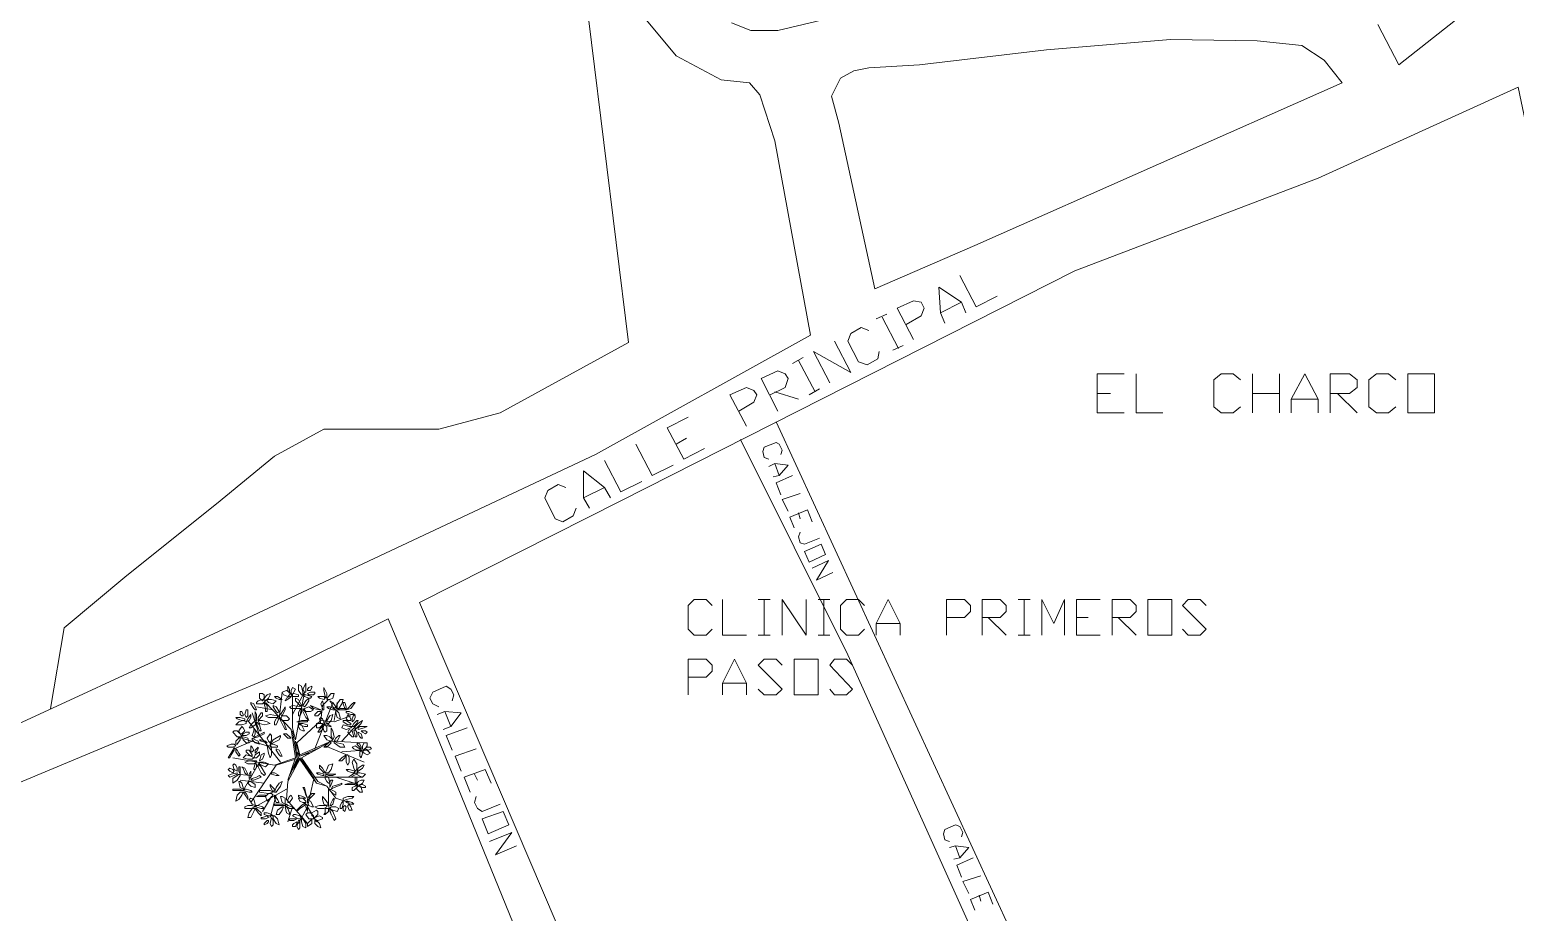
# Model space of a CAD drawing. Header units: millimetres. Extents: x 2364 to 2508, y 1551 to 1771.
# Drawn here: x 2407.98 to 2436.08, y 1627.75 to 1644.44 of the extents above; entities that cross this region are included whole.
import ezdxf

# ---------------------------------------------------------------- set-up
doc = ezdxf.new("R2010")
doc.units = ezdxf.units.MM
for name, color, linetype in [('PDF_0', 7, 'Continuous'), ('PDF_CVL_CUADCON_TIT', 7, 'Continuous'), ('PDF_outline', 7, 'Continuous')]:
    doc.layers.add(name, color=color, linetype=linetype)

msp = doc.modelspace()

# ---------------------------------------------------------------- linework, layer by layer
at = {"layer": 'PDF_0', "lineweight": 9}
for points in [[(2412.894, 1631.884), (2412.894, 1631.912), (2412.894, 1631.969), (2412.866, 1632.025), (2412.866, 1631.997), (2412.866, 1631.94)], [(2412.951, 1631.856), (2412.923, 1631.884), (2412.923, 1631.94), (2412.951, 1631.997), (2413.007, 1631.969), (2412.979, 1631.912)], [(2413.149, 1631.856), (2413.12, 1631.856), (2413.064, 1631.94), (2413.064, 1632.053), (2413.12, 1632.025), (2413.149, 1631.912)], [(2413.149, 1631.969), (2413.177, 1632.025), (2413.205, 1632.082), (2413.205, 1631.997), (2413.205, 1631.912), (2413.177, 1631.912)], [(2413.233, 1631.94), (2413.233, 1631.969), (2413.262, 1631.997), (2413.318, 1632.025), (2413.318, 1631.997), (2413.29, 1631.94)], [(2413.544, 1631.94), (2413.544, 1631.997), (2413.6, 1631.884), (2413.6, 1631.799), (2413.572, 1631.827)], [(2412.217, 1631.602), (2412.16, 1631.686), (2412.16, 1631.715), (2412.217, 1631.686), (2412.273, 1631.573), (2412.245, 1631.573)], [(2412.301, 1631.743), (2412.386, 1631.771), (2412.443, 1631.743), (2412.386, 1631.686), (2412.273, 1631.686), (2412.273, 1631.715)], [(2412.414, 1631.856), (2412.414, 1631.799), (2412.386, 1631.743), (2412.33, 1631.799), (2412.33, 1631.884), (2412.386, 1631.884)], [(2412.527, 1631.884), (2412.527, 1631.856), (2412.499, 1631.799), (2412.443, 1631.743), (2412.414, 1631.799), (2412.471, 1631.856)], [(2412.443, 1631.602), (2412.414, 1631.686), (2412.414, 1631.715), (2412.471, 1631.658), (2412.471, 1631.545), (2412.443, 1631.545)], [(2412.471, 1631.743), (2412.471, 1631.771), (2412.556, 1631.771), (2412.64, 1631.743), (2412.584, 1631.686), (2412.499, 1631.715)], [(2412.697, 1631.771), (2412.753, 1631.771), (2412.669, 1631.827), (2412.612, 1631.827), (2412.64, 1631.799)], [(2412.866, 1631.827), (2412.782, 1631.856), (2412.753, 1631.912), (2412.838, 1631.94), (2412.923, 1631.884), (2412.894, 1631.856)], [(2412.838, 1631.799), (2412.81, 1631.743), (2412.894, 1631.799), (2412.923, 1631.827), (2412.894, 1631.827)], [(2413.007, 1631.827), (2412.951, 1631.827), (2412.923, 1631.856), (2412.979, 1631.884), (2413.064, 1631.856), (2413.064, 1631.827)], [(2413.064, 1631.686), (2413.007, 1631.743), (2413.007, 1631.799), (2413.064, 1631.771), (2413.12, 1631.658), (2413.092, 1631.658)], [(2413.262, 1631.799), (2413.177, 1631.827), (2413.149, 1631.856), (2413.205, 1631.856), (2413.318, 1631.827), (2413.29, 1631.799)], [(2413.205, 1631.658), (2413.262, 1631.743), (2413.262, 1631.799), (2413.205, 1631.743), (2413.149, 1631.658), (2413.177, 1631.63)], [(2413.346, 1631.856), (2413.262, 1631.856), (2413.233, 1631.884), (2413.29, 1631.912), (2413.375, 1631.912), (2413.375, 1631.884)], [(2413.459, 1631.799), (2413.431, 1631.827), (2413.544, 1631.827), (2413.572, 1631.799), (2413.544, 1631.771)], [(2413.516, 1631.573), (2413.544, 1631.573), (2413.544, 1631.658), (2413.516, 1631.743), (2413.487, 1631.686), (2413.516, 1631.602)], [(2413.6, 1631.771), (2413.657, 1631.771), (2413.713, 1631.799), (2413.742, 1631.884), (2413.685, 1631.884), (2413.629, 1631.827)], [(2413.713, 1631.63), (2413.685, 1631.715), (2413.657, 1631.743), (2413.713, 1631.715), (2413.77, 1631.63), (2413.742, 1631.602)], [(2413.798, 1631.602), (2413.826, 1631.602), (2413.883, 1631.686), (2413.911, 1631.771), (2413.855, 1631.771), (2413.798, 1631.686)], [(2413.911, 1631.686), (2413.939, 1631.602), (2413.968, 1631.573), (2413.968, 1631.63), (2413.939, 1631.715), (2413.911, 1631.715)], [(2414.081, 1631.686), (2413.996, 1631.602), (2413.968, 1631.573), (2414.052, 1631.602), (2414.137, 1631.715), (2414.109, 1631.715)], [(2411.991, 1631.376), (2411.906, 1631.404), (2411.878, 1631.432), (2411.963, 1631.432), (2412.047, 1631.404), (2412.047, 1631.376)], [(2412.019, 1631.46), (2411.991, 1631.46), (2411.963, 1631.489), (2411.963, 1631.545), (2411.991, 1631.545), (2412.019, 1631.489)], [(2412.104, 1631.545), (2412.104, 1631.46), (2412.076, 1631.432), (2412.047, 1631.489), (2412.076, 1631.573), (2412.104, 1631.573)], [(2412.16, 1631.432), (2412.16, 1631.489), (2412.104, 1631.404), (2412.076, 1631.347), (2412.132, 1631.376)], [(2412.245, 1631.432), (2412.245, 1631.489), (2412.245, 1631.545), (2412.273, 1631.489), (2412.273, 1631.376), (2412.245, 1631.376)], [(2412.301, 1631.432), (2412.358, 1631.517), (2412.386, 1631.517), (2412.386, 1631.46), (2412.301, 1631.376), (2412.301, 1631.404)], [(2412.612, 1631.432), (2412.499, 1631.432), (2412.443, 1631.46), (2412.527, 1631.489), (2412.669, 1631.46), (2412.669, 1631.432)], [(2412.64, 1631.545), (2412.584, 1631.63), (2412.584, 1631.658), (2412.64, 1631.63), (2412.697, 1631.545), (2412.669, 1631.517)], [(2412.612, 1631.291), (2412.64, 1631.291), (2412.669, 1631.347), (2412.697, 1631.432), (2412.64, 1631.404), (2412.612, 1631.347)], [(2412.782, 1631.263), (2412.725, 1631.376), (2412.697, 1631.432), (2412.782, 1631.347), (2412.838, 1631.206), (2412.81, 1631.206)], [(2412.782, 1631.517), (2412.81, 1631.573), (2412.81, 1631.63), (2412.782, 1631.573), (2412.725, 1631.489), (2412.753, 1631.46)], [(2412.725, 1631.404), (2412.753, 1631.46), (2412.838, 1631.46), (2412.894, 1631.404), (2412.866, 1631.376), (2412.782, 1631.376)], [(2413.036, 1631.602), (2412.923, 1631.602), (2412.894, 1631.63), (2412.951, 1631.658), (2413.12, 1631.63), (2413.12, 1631.602)], [(2413.064, 1631.46), (2413.092, 1631.46), (2413.12, 1631.517), (2413.12, 1631.602), (2413.092, 1631.573), (2413.064, 1631.517)], [(2413.205, 1631.432), (2413.262, 1631.376), (2413.205, 1631.517), (2413.149, 1631.602), (2413.149, 1631.545)], [(2413.177, 1631.573), (2413.177, 1631.602), (2413.262, 1631.63), (2413.346, 1631.573), (2413.29, 1631.545), (2413.205, 1631.545)], [(2413.346, 1631.602), (2413.29, 1631.658), (2413.431, 1631.602), (2413.487, 1631.573), (2413.459, 1631.573)], [(2413.431, 1631.46), (2413.487, 1631.517), (2413.487, 1631.545), (2413.431, 1631.545), (2413.375, 1631.489), (2413.375, 1631.46)], [(2413.516, 1631.404), (2413.544, 1631.347), (2413.544, 1631.291), (2413.487, 1631.319), (2413.459, 1631.404), (2413.487, 1631.432)], [(2413.713, 1631.573), (2413.77, 1631.573), (2413.657, 1631.63), (2413.6, 1631.63), (2413.629, 1631.602)], [(2413.6, 1631.319), (2413.629, 1631.319), (2413.685, 1631.376), (2413.713, 1631.489), (2413.657, 1631.46), (2413.6, 1631.376)], [(2413.798, 1631.432), (2413.77, 1631.517), (2413.77, 1631.573), (2413.826, 1631.517), (2413.855, 1631.432), (2413.855, 1631.404)], [(2413.911, 1631.573), (2413.826, 1631.573), (2413.798, 1631.573), (2413.855, 1631.602), (2413.968, 1631.602), (2413.968, 1631.573)], [(2413.968, 1631.545), (2413.968, 1631.517), (2414.052, 1631.489), (2414.137, 1631.489), (2414.081, 1631.517), (2414.024, 1631.545)], [(2414.052, 1631.376), (2413.996, 1631.376), (2413.968, 1631.404), (2413.996, 1631.489), (2414.024, 1631.46), (2414.052, 1631.404)], [(2414.137, 1631.432), (2414.109, 1631.376), (2414.081, 1631.347), (2414.081, 1631.404), (2414.109, 1631.489), (2414.137, 1631.46)], [(2411.906, 1631.178), (2411.963, 1631.122), (2411.991, 1631.065), (2411.906, 1631.065), (2411.821, 1631.15), (2411.85, 1631.178)], [(2412.076, 1631.347), (2412.076, 1631.319), (2411.991, 1631.291), (2411.878, 1631.291), (2411.934, 1631.347), (2412.019, 1631.376)], [(2412.047, 1631.178), (2411.991, 1631.122), (2411.963, 1631.122), (2411.934, 1631.178), (2411.991, 1631.263), (2412.019, 1631.234)], [(2412.132, 1631.15), (2412.132, 1631.122), (2412.076, 1631.093), (2411.991, 1631.093), (2412.019, 1631.122), (2412.076, 1631.15)], [(2412.16, 1631.291), (2412.217, 1631.347), (2412.273, 1631.347), (2412.245, 1631.291), (2412.16, 1631.234), (2412.132, 1631.234)], [(2412.217, 1631.178), (2412.188, 1631.093), (2412.217, 1631.065), (2412.245, 1631.122), (2412.245, 1631.206), (2412.217, 1631.206)], [(2412.358, 1631.122), (2412.245, 1631.065), (2412.217, 1631.037), (2412.301, 1631.065), (2412.414, 1631.122), (2412.414, 1631.15)], [(2412.301, 1631.234), (2412.273, 1631.319), (2412.273, 1631.347), (2412.33, 1631.291), (2412.358, 1631.178), (2412.33, 1631.178)], [(2412.301, 1631.376), (2412.33, 1631.319), (2412.414, 1631.291), (2412.527, 1631.319), (2412.471, 1631.347), (2412.386, 1631.376)], [(2412.527, 1630.952), (2412.499, 1630.98), (2412.471, 1631.037), (2412.527, 1631.122), (2412.556, 1631.093), (2412.556, 1631.009)], [(2412.866, 1631.037), (2412.923, 1631.037), (2412.838, 1631.122), (2412.782, 1631.122), (2412.81, 1631.093)], [(2413.177, 1631.347), (2413.092, 1631.347), (2413.036, 1631.347), (2413.12, 1631.376), (2413.233, 1631.376), (2413.233, 1631.347)], [(2413.177, 1631.263), (2413.092, 1631.291), (2413.064, 1631.319), (2413.149, 1631.319), (2413.233, 1631.291), (2413.233, 1631.263)], [(2413.092, 1631.206), (2413.064, 1631.263), (2413.064, 1631.319), (2413.12, 1631.291), (2413.177, 1631.178), (2413.149, 1631.178)], [(2413.516, 1631.319), (2413.516, 1631.291), (2413.459, 1631.234), (2413.403, 1631.234), (2413.403, 1631.319), (2413.459, 1631.319)], [(2413.516, 1631.234), (2413.516, 1631.263), (2413.459, 1631.206), (2413.431, 1631.15), (2413.459, 1631.15), (2413.516, 1631.206)], [(2413.6, 1631.263), (2413.6, 1631.178), (2413.572, 1631.15), (2413.544, 1631.178), (2413.516, 1631.291), (2413.544, 1631.291)], [(2413.657, 1631.263), (2413.685, 1631.263), (2413.6, 1631.319), (2413.544, 1631.291), (2413.572, 1631.291)], [(2413.713, 1631.178), (2413.685, 1631.234), (2413.685, 1631.093), (2413.713, 1631.009), (2413.742, 1631.065)], [(2414.081, 1631.263), (2414.052, 1631.234), (2413.968, 1631.206), (2413.883, 1631.234), (2413.911, 1631.291), (2414.024, 1631.263)], [(2413.996, 1631.291), (2413.911, 1631.347), (2413.911, 1631.376), (2413.968, 1631.376), (2414.052, 1631.319), (2414.052, 1631.291)], [(2414.052, 1631.093), (2413.996, 1631.15), (2414.024, 1631.206), (2414.081, 1631.178), (2414.109, 1631.065), (2414.081, 1631.065)], [(2414.165, 1631.319), (2414.109, 1631.263), (2414.081, 1631.263), (2414.109, 1631.319), (2414.165, 1631.376), (2414.193, 1631.376)], [(2414.137, 1631.093), (2414.109, 1631.178), (2414.137, 1631.206), (2414.165, 1631.15), (2414.165, 1631.065), (2414.137, 1631.065)], [(2414.137, 1631.206), (2414.137, 1631.263), (2414.193, 1631.319), (2414.278, 1631.376), (2414.25, 1631.319), (2414.193, 1631.263)], [(2414.222, 1631.263), (2414.306, 1631.263), (2414.363, 1631.263), (2414.306, 1631.234), (2414.193, 1631.206), (2414.193, 1631.234)], [(2414.222, 1631.065), (2414.193, 1631.122), (2414.193, 1631.15), (2414.25, 1631.122), (2414.278, 1631.037), (2414.25, 1631.037)], [(2414.25, 1631.178), (2414.278, 1631.178), (2414.335, 1631.178), (2414.363, 1631.15), (2414.335, 1631.122), (2414.278, 1631.15)], [(2411.878, 1630.896), (2411.85, 1630.924), (2411.793, 1630.924), (2411.708, 1630.896), (2411.737, 1630.867), (2411.821, 1630.867)], [(2411.793, 1630.726), (2411.85, 1630.811), (2411.85, 1630.867), (2411.821, 1630.811), (2411.737, 1630.67), (2411.765, 1630.67)], [(2411.878, 1630.98), (2411.934, 1631.037), (2411.963, 1631.065), (2411.963, 1631.009), (2411.906, 1630.924), (2411.878, 1630.924)], [(2411.934, 1630.754), (2411.906, 1630.811), (2411.878, 1630.839), (2411.878, 1630.783), (2411.934, 1630.698), (2411.963, 1630.726)], [(2411.991, 1631.065), (2412.019, 1631.065), (2412.104, 1631.037), (2412.132, 1630.952), (2412.076, 1630.952), (2412.019, 1631.009)], [(2412.188, 1630.783), (2412.16, 1630.783), (2412.16, 1630.839), (2412.16, 1630.896), (2412.188, 1630.867), (2412.217, 1630.811)], [(2412.188, 1631.037), (2412.188, 1631.009), (2412.245, 1630.952), (2412.33, 1630.924), (2412.301, 1630.98), (2412.245, 1631.009)], [(2412.301, 1630.839), (2412.301, 1630.867), (2412.245, 1630.811), (2412.245, 1630.754), (2412.273, 1630.783)], [(2412.443, 1630.98), (2412.471, 1630.952), (2412.358, 1630.98), (2412.33, 1631.009), (2412.358, 1631.009)], [(2412.556, 1630.839), (2412.556, 1630.726), (2412.527, 1630.67), (2412.499, 1630.754), (2412.471, 1630.896), (2412.527, 1630.896)], [(2412.697, 1631.009), (2412.584, 1630.952), (2412.527, 1630.924), (2412.584, 1631.009), (2412.725, 1631.093), (2412.725, 1631.065)], [(2412.669, 1630.867), (2412.669, 1630.896), (2412.584, 1630.924), (2412.527, 1630.924), (2412.556, 1630.867), (2412.612, 1630.867)], [(2412.697, 1630.726), (2412.64, 1630.811), (2412.64, 1630.839), (2412.697, 1630.811), (2412.753, 1630.698), (2412.725, 1630.698)], [(2413.713, 1631.009), (2413.685, 1630.98), (2413.6, 1631.009), (2413.544, 1631.093), (2413.6, 1631.093), (2413.657, 1631.065)], [(2413.629, 1630.952), (2413.572, 1630.896), (2413.544, 1630.867), (2413.6, 1630.867), (2413.685, 1630.952), (2413.657, 1630.98)], [(2413.855, 1631.093), (2413.826, 1631.093), (2413.77, 1631.037), (2413.742, 1630.98), (2413.798, 1630.98), (2413.826, 1631.037)], [(2413.798, 1630.952), (2413.911, 1630.924), (2413.939, 1630.867), (2413.855, 1630.867), (2413.742, 1630.952), (2413.742, 1630.98)], [(2414.165, 1630.811), (2414.109, 1630.839), (2414.081, 1630.867), (2414.137, 1630.896), (2414.222, 1630.839), (2414.222, 1630.811)], [(2414.222, 1630.924), (2414.25, 1630.867), (2414.25, 1630.811), (2414.222, 1630.867), (2414.165, 1630.924), (2414.193, 1630.952)], [(2414.278, 1630.896), (2414.306, 1630.952), (2414.363, 1630.952), (2414.363, 1630.896), (2414.306, 1630.811), (2414.278, 1630.839)], [(2414.306, 1630.839), (2414.335, 1630.839), (2414.391, 1630.811), (2414.448, 1630.839), (2414.419, 1630.867), (2414.363, 1630.867)], [(2411.878, 1630.528), (2411.906, 1630.472), (2411.906, 1630.416), (2411.85, 1630.444), (2411.821, 1630.528), (2411.85, 1630.557)], [(2412.217, 1630.67), (2412.188, 1630.641), (2412.104, 1630.641), (2412.019, 1630.67), (2412.076, 1630.726), (2412.16, 1630.698)], [(2412.217, 1630.557), (2412.104, 1630.557), (2412.047, 1630.585), (2412.132, 1630.613), (2412.273, 1630.613), (2412.273, 1630.585)], [(2412.132, 1630.726), (2412.076, 1630.783), (2412.076, 1630.811), (2412.132, 1630.811), (2412.188, 1630.726), (2412.188, 1630.698)], [(2412.33, 1630.726), (2412.273, 1630.67), (2412.217, 1630.67), (2412.245, 1630.726), (2412.33, 1630.783), (2412.33, 1630.754)], [(2412.217, 1630.444), (2412.245, 1630.444), (2412.273, 1630.5), (2412.273, 1630.557), (2412.245, 1630.557), (2412.217, 1630.472)], [(2412.358, 1630.387), (2412.301, 1630.5), (2412.301, 1630.557), (2412.358, 1630.5), (2412.443, 1630.359), (2412.414, 1630.331)], [(2412.386, 1630.641), (2412.33, 1630.613), (2412.358, 1630.726), (2412.414, 1630.754), (2412.414, 1630.726)], [(2412.33, 1630.557), (2412.33, 1630.585), (2412.414, 1630.585), (2412.499, 1630.557), (2412.443, 1630.5), (2412.358, 1630.528)], [(2413.572, 1630.387), (2413.629, 1630.387), (2413.685, 1630.444), (2413.713, 1630.557), (2413.629, 1630.528), (2413.6, 1630.444)], [(2413.939, 1630.67), (2413.968, 1630.726), (2413.883, 1630.67), (2413.826, 1630.613), (2413.883, 1630.613)], [(2414.024, 1630.67), (2414.024, 1630.585), (2413.996, 1630.528), (2413.968, 1630.585), (2413.968, 1630.726), (2413.996, 1630.726)], [(2414.137, 1630.416), (2414.165, 1630.444), (2414.165, 1630.557), (2414.109, 1630.641), (2414.081, 1630.585), (2414.109, 1630.472)], [(2414.222, 1630.726), (2414.222, 1630.783), (2414.25, 1630.811), (2414.278, 1630.754), (2414.25, 1630.67), (2414.222, 1630.698)], [(2414.278, 1630.783), (2414.306, 1630.811), (2414.363, 1630.811), (2414.419, 1630.754), (2414.363, 1630.726), (2414.306, 1630.754)], [(2411.85, 1630.416), (2411.821, 1630.387), (2411.765, 1630.416), (2411.737, 1630.444), (2411.765, 1630.472), (2411.821, 1630.444)], [(2411.85, 1630.331), (2411.765, 1630.303), (2411.737, 1630.331), (2411.793, 1630.359), (2411.906, 1630.387), (2411.906, 1630.359)], [(2411.963, 1630.359), (2411.963, 1630.331), (2411.906, 1630.246), (2411.821, 1630.19), (2411.821, 1630.274), (2411.906, 1630.331)], [(2411.963, 1630.472), (2411.963, 1630.387), (2411.963, 1630.359), (2411.934, 1630.416), (2411.934, 1630.5), (2411.963, 1630.5)], [(2412.047, 1630.387), (2412.019, 1630.472), (2411.991, 1630.5), (2412.047, 1630.472), (2412.104, 1630.359), (2412.076, 1630.359)], [(2412.132, 1630.359), (2412.16, 1630.416), (2412.16, 1630.303), (2412.132, 1630.274), (2412.132, 1630.303)], [(2412.273, 1630.303), (2412.188, 1630.274), (2412.16, 1630.246), (2412.217, 1630.246), (2412.358, 1630.303), (2412.33, 1630.331)], [(2412.64, 1630.331), (2412.697, 1630.331), (2412.612, 1630.387), (2412.556, 1630.387), (2412.556, 1630.359)], [(2413.516, 1630.331), (2413.431, 1630.359), (2413.403, 1630.387), (2413.459, 1630.387), (2413.544, 1630.359), (2413.544, 1630.331)], [(2413.516, 1630.416), (2413.459, 1630.472), (2413.459, 1630.528), (2413.516, 1630.472), (2413.572, 1630.387), (2413.544, 1630.387)], [(2413.713, 1630.331), (2413.77, 1630.359), (2413.629, 1630.359), (2413.572, 1630.359), (2413.629, 1630.331)], [(2413.6, 1630.218), (2413.572, 1630.274), (2413.572, 1630.331), (2413.629, 1630.303), (2413.657, 1630.19), (2413.629, 1630.19)], [(2414.081, 1630.387), (2413.996, 1630.416), (2413.968, 1630.444), (2414.024, 1630.444), (2414.137, 1630.416), (2414.109, 1630.387)], [(2414.109, 1630.331), (2414.052, 1630.303), (2413.996, 1630.303), (2414.052, 1630.331), (2414.137, 1630.387), (2414.165, 1630.359)], [(2414.165, 1630.274), (2414.165, 1630.19), (2414.165, 1630.161), (2414.137, 1630.218), (2414.137, 1630.303), (2414.165, 1630.303)], [(2414.278, 1630.472), (2414.193, 1630.416), (2414.165, 1630.387), (2414.193, 1630.472), (2414.278, 1630.528), (2414.306, 1630.528)], [(2414.278, 1630.303), (2414.193, 1630.331), (2414.165, 1630.387), (2414.222, 1630.387), (2414.335, 1630.359), (2414.306, 1630.331)], [(2411.878, 1630.077), (2411.963, 1630.077), (2412.019, 1630.048), (2411.934, 1630.048), (2411.821, 1630.048), (2411.821, 1630.077)], [(2412.019, 1630.02), (2411.963, 1630.02), (2411.906, 1629.964), (2411.878, 1629.851), (2411.934, 1629.879), (2411.991, 1629.964)], [(2411.991, 1630.19), (2412.019, 1630.105), (2412.019, 1630.077), (2411.963, 1630.105), (2411.934, 1630.218), (2411.963, 1630.218)], [(2412.076, 1630.077), (2412.16, 1630.048), (2412.188, 1630.02), (2412.132, 1630.02), (2412.019, 1630.048), (2412.047, 1630.077)], [(2412.076, 1629.992), (2412.104, 1629.935), (2412.104, 1629.879), (2412.076, 1629.935), (2412.019, 1630.02), (2412.047, 1630.02)], [(2412.132, 1630.218), (2412.104, 1630.19), (2412.16, 1630.133), (2412.245, 1630.105), (2412.245, 1630.161), (2412.16, 1630.218)], [(2412.414, 1630.048), (2412.527, 1630.048), (2412.584, 1630.02), (2412.499, 1629.992), (2412.33, 1630.02), (2412.33, 1630.048)], [(2412.556, 1629.992), (2412.584, 1629.964), (2412.527, 1629.907), (2412.471, 1629.851), (2412.443, 1629.935), (2412.499, 1629.992)], [(2412.527, 1630.161), (2412.527, 1630.133), (2412.556, 1630.077), (2412.584, 1630.02), (2412.612, 1630.077), (2412.556, 1630.133)], [(2412.64, 1630.105), (2412.697, 1630.19), (2412.753, 1630.218), (2412.725, 1630.133), (2412.64, 1630.02), (2412.612, 1630.02)], [(2413.177, 1630.048), (2413.205, 1629.964), (2413.233, 1629.907), (2413.205, 1629.992), (2413.177, 1630.105), (2413.149, 1630.105)], [(2413.233, 1629.879), (2413.262, 1629.879), (2413.318, 1629.935), (2413.375, 1629.992), (2413.318, 1629.992), (2413.262, 1629.935)], [(2413.657, 1630.218), (2413.657, 1630.161), (2413.657, 1630.105), (2413.685, 1630.161), (2413.713, 1630.246), (2413.685, 1630.246)], [(2413.657, 1630.077), (2413.657, 1630.048), (2413.713, 1629.992), (2413.77, 1629.964), (2413.77, 1630.02), (2413.713, 1630.048)], [(2413.826, 1630.161), (2413.713, 1630.133), (2413.685, 1630.077), (2413.742, 1630.105), (2413.883, 1630.161), (2413.883, 1630.19)], [(2414.081, 1630.161), (2413.996, 1630.161), (2413.939, 1630.161), (2414.024, 1630.19), (2414.137, 1630.19), (2414.137, 1630.161)], [(2414.081, 1630.105), (2414.137, 1630.133), (2414.165, 1630.161), (2414.165, 1630.105), (2414.109, 1630.048), (2414.081, 1630.048)], [(2414.193, 1630.218), (2414.25, 1630.246), (2414.306, 1630.246), (2414.278, 1630.19), (2414.193, 1630.133), (2414.165, 1630.161)], [(2414.165, 1630.105), (2414.193, 1630.133), (2414.25, 1630.105), (2414.278, 1630.02), (2414.222, 1630.02), (2414.165, 1630.077)], [(2414.222, 1630.161), (2414.222, 1630.133), (2414.278, 1630.105), (2414.335, 1630.105), (2414.335, 1630.133), (2414.278, 1630.161)], [(2412.104, 1629.766), (2412.188, 1629.766), (2412.245, 1629.738), (2412.16, 1629.71), (2412.047, 1629.71), (2412.047, 1629.738)], [(2412.217, 1629.879), (2412.245, 1629.794), (2412.245, 1629.766), (2412.188, 1629.794), (2412.132, 1629.879), (2412.16, 1629.907)], [(2412.301, 1629.766), (2412.386, 1629.738), (2412.414, 1629.71), (2412.358, 1629.71), (2412.245, 1629.738), (2412.245, 1629.766)], [(2412.414, 1629.935), (2412.301, 1629.935), (2412.273, 1629.935), (2412.33, 1629.964), (2412.443, 1629.964), (2412.443, 1629.935)], [(2412.612, 1629.907), (2412.612, 1629.964), (2412.669, 1629.879), (2412.697, 1629.822), (2412.64, 1629.822)], [(2412.669, 1629.794), (2412.753, 1629.794), (2412.81, 1629.766), (2412.725, 1629.766), (2412.612, 1629.766), (2412.612, 1629.794)], [(2412.782, 1629.738), (2412.753, 1629.738), (2412.669, 1629.681), (2412.64, 1629.597), (2412.697, 1629.597), (2412.753, 1629.681)], [(2412.81, 1629.907), (2412.81, 1629.822), (2412.81, 1629.794), (2412.753, 1629.822), (2412.725, 1629.935), (2412.753, 1629.935)], [(2412.866, 1629.766), (2412.951, 1629.738), (2412.979, 1629.71), (2412.894, 1629.71), (2412.81, 1629.766), (2412.838, 1629.794)], [(2412.866, 1629.71), (2412.894, 1629.625), (2412.894, 1629.597), (2412.838, 1629.625), (2412.81, 1629.738), (2412.838, 1629.738)], [(2412.866, 1629.879), (2412.894, 1629.935), (2412.923, 1629.964), (2412.951, 1629.907), (2412.894, 1629.822), (2412.866, 1629.822)], [(2413.092, 1629.71), (2413.177, 1629.766), (2413.205, 1629.822), (2413.12, 1629.766), (2413.036, 1629.681), (2413.036, 1629.653)], [(2413.092, 1629.907), (2413.177, 1629.907), (2413.205, 1629.907), (2413.149, 1629.935), (2413.064, 1629.964), (2413.064, 1629.935)], [(2413.205, 1629.822), (2413.205, 1629.851), (2413.149, 1629.907), (2413.064, 1629.907), (2413.092, 1629.851), (2413.149, 1629.822)], [(2413.233, 1629.681), (2413.233, 1629.653), (2413.205, 1629.738), (2413.205, 1629.794), (2413.233, 1629.766)], [(2413.262, 1629.766), (2413.233, 1629.822), (2413.233, 1629.879), (2413.29, 1629.851), (2413.346, 1629.738), (2413.318, 1629.738)], [(2413.544, 1629.71), (2413.431, 1629.71), (2413.375, 1629.738), (2413.459, 1629.766), (2413.6, 1629.766), (2413.6, 1629.738)], [(2413.544, 1629.794), (2413.516, 1629.879), (2413.516, 1629.935), (2413.572, 1629.879), (2413.629, 1629.794), (2413.6, 1629.766)], [(2413.713, 1629.794), (2413.742, 1629.879), (2413.742, 1629.907), (2413.713, 1629.879), (2413.657, 1629.766), (2413.685, 1629.766)], [(2413.657, 1629.71), (2413.685, 1629.738), (2413.77, 1629.738), (2413.826, 1629.71), (2413.798, 1629.653), (2413.713, 1629.681)], [(2413.855, 1629.766), (2413.883, 1629.822), (2413.911, 1629.851), (2413.911, 1629.794), (2413.883, 1629.71), (2413.855, 1629.71)], [(2413.911, 1629.851), (2413.911, 1629.907), (2413.996, 1629.935), (2414.109, 1629.935), (2414.081, 1629.907), (2413.968, 1629.879)], [(2413.911, 1629.681), (2413.939, 1629.653), (2413.968, 1629.738), (2413.939, 1629.766), (2413.911, 1629.738)], [(2413.996, 1629.851), (2414.081, 1629.822), (2414.109, 1629.794), (2414.052, 1629.794), (2413.968, 1629.822), (2413.968, 1629.851)], [(2413.996, 1629.766), (2414.024, 1629.794), (2414.052, 1629.738), (2414.081, 1629.681), (2414.024, 1629.681), (2413.996, 1629.738)], [(2412.245, 1629.71), (2412.188, 1629.71), (2412.132, 1629.625), (2412.104, 1629.54), (2412.16, 1629.54), (2412.217, 1629.653)], [(2412.301, 1629.681), (2412.358, 1629.625), (2412.358, 1629.568), (2412.301, 1629.625), (2412.245, 1629.71), (2412.273, 1629.71)], [(2412.386, 1629.54), (2412.471, 1629.568), (2412.499, 1629.54), (2412.443, 1629.512), (2412.358, 1629.512), (2412.358, 1629.54)], [(2412.471, 1629.625), (2412.556, 1629.597), (2412.584, 1629.568), (2412.499, 1629.568), (2412.414, 1629.597), (2412.414, 1629.625)], [(2412.499, 1629.484), (2412.499, 1629.455), (2412.471, 1629.427), (2412.414, 1629.399), (2412.414, 1629.427), (2412.471, 1629.484)], [(2412.584, 1629.484), (2412.556, 1629.54), (2412.527, 1629.427), (2412.556, 1629.371), (2412.584, 1629.399)], [(2412.584, 1629.568), (2412.612, 1629.568), (2412.669, 1629.512), (2412.697, 1629.399), (2412.64, 1629.427), (2412.584, 1629.512)], [(2412.923, 1629.512), (2413.007, 1629.512), (2413.036, 1629.512), (2412.979, 1629.484), (2412.894, 1629.484), (2412.894, 1629.512)], [(2413.007, 1629.597), (2413.092, 1629.568), (2413.12, 1629.512), (2413.064, 1629.512), (2412.951, 1629.568), (2412.979, 1629.597)], [(2413.036, 1629.455), (2413.036, 1629.427), (2413.007, 1629.371), (2412.951, 1629.371), (2412.951, 1629.399), (2412.979, 1629.427)], [(2413.092, 1629.427), (2413.092, 1629.342), (2413.064, 1629.314), (2413.036, 1629.371), (2413.064, 1629.484), (2413.092, 1629.484)], [(2413.12, 1629.512), (2413.149, 1629.512), (2413.205, 1629.427), (2413.205, 1629.342), (2413.149, 1629.371), (2413.12, 1629.455)], [(2413.29, 1629.625), (2413.346, 1629.568), (2413.346, 1629.512), (2413.262, 1629.512), (2413.205, 1629.597), (2413.233, 1629.625)], [(2413.233, 1629.427), (2413.233, 1629.371), (2413.318, 1629.427), (2413.318, 1629.512), (2413.29, 1629.484)], [(2413.431, 1629.597), (2413.375, 1629.54), (2413.318, 1629.568), (2413.318, 1629.625), (2413.403, 1629.681), (2413.431, 1629.653)], [(2413.516, 1629.54), (2413.516, 1629.512), (2413.431, 1629.484), (2413.346, 1629.512), (2413.375, 1629.54), (2413.459, 1629.568)], [(2413.375, 1629.484), (2413.403, 1629.484), (2413.459, 1629.427), (2413.487, 1629.342), (2413.431, 1629.371), (2413.375, 1629.427)], [(2413.544, 1629.597), (2413.572, 1629.597), (2413.629, 1629.653), (2413.629, 1629.71), (2413.572, 1629.71), (2413.572, 1629.625)], [(2413.713, 1629.54), (2413.657, 1629.653), (2413.657, 1629.71), (2413.713, 1629.653), (2413.77, 1629.512), (2413.742, 1629.484)]]:
    msp.add_lwpolyline(points, close=True, dxfattribs=at)
for points in [[(2413.007, 1630.67), (2412.923, 1631.206), (2412.443, 1631.715)], [(2412.697, 1631.404), (2412.753, 1631.912)], [(2412.951, 1631.489), (2413.177, 1631.912), (2413.007, 1631.009), (2412.951, 1631.234), (2412.951, 1631.884)], [(2413.375, 1630.839), (2413.713, 1631.715)], [(2413.629, 1631.771), (2413.516, 1631.658), (2413.487, 1631.376), (2413.742, 1631.347), (2414.052, 1631.46)], [(2413.742, 1631.376), (2413.798, 1631.715)], [(2412.33, 1631.093), (2412.188, 1631.517)], [(2412.584, 1631.573), (2412.273, 1631.63)], [(2412.725, 1630.585), (2412.104, 1631.376)], [(2412.951, 1631.178), (2413.036, 1630.67), (2413.007, 1630.98), (2413.092, 1630.698), (2413.487, 1630.867), (2413.12, 1630.67), (2413.685, 1630.98), (2413.092, 1630.726), (2413.036, 1630.952), (2413.487, 1631.376)], [(2413.883, 1630.98), (2414.165, 1631.291)], [(2412.188, 1630.98), (2411.85, 1630.839)], [(2412.471, 1630.896), (2411.906, 1631.065)], [(2413.572, 1630.896), (2414.306, 1630.585)], [(2413.685, 1630.98), (2414.306, 1630.952)], [(2412.866, 1630.246), (2413.007, 1630.67), (2412.612, 1630.528), (2411.821, 1630.67)], [(2412.33, 1630.585), (2412.019, 1630.048)], [(2413.007, 1630.641), (2412.64, 1630.528), (2412.16, 1629.822)], [(2414.024, 1629.822), (2413.77, 1629.907), (2413.6, 1630.133), (2413.403, 1630.19), (2413.092, 1630.641), (2412.866, 1630.218), (2412.838, 1629.879), (2413.233, 1629.427)], [(2413.092, 1630.698), (2413.036, 1630.783), (2413.064, 1630.67), (2413.036, 1630.641), (2412.894, 1630.331), (2413.064, 1630.67), (2412.979, 1630.444), (2413.092, 1630.67), (2413.403, 1630.19), (2413.12, 1630.67), (2413.431, 1630.218), (2413.6, 1630.133)], [(2413.092, 1630.698), (2413.262, 1630.754), (2413.092, 1630.698)], [(2413.883, 1630.783), (2414.306, 1630.811)], [(2412.16, 1630.331), (2411.878, 1630.359)], [(2413.346, 1630.303), (2414.278, 1630.303)], [(2413.77, 1630.303), (2414.193, 1630.161)], [(2412.414, 1630.19), (2411.963, 1630.246)], [(2412.838, 1630.077), (2412.245, 1629.738)], [(2413.346, 1630.246), (2413.233, 1629.738)], [(2413.629, 1630.077), (2413.629, 1629.766), (2413.685, 1629.597)], [(2412.556, 1629.935), (2412.386, 1629.653)], [(2412.64, 1629.964), (2412.527, 1629.54)], [(2412.951, 1629.738), (2412.866, 1629.455)], [(2413.403, 1629.455), (2413.233, 1629.738), (2413.064, 1629.427)]]:
    msp.add_lwpolyline(points, dxfattribs=at)
at = {"layer": 'PDF_0', "lineweight": 50}
msp.add_arc((2440.075, 1664.91), 45.311, 248.6096, 338.6151, dxfattribs=at)
at = {"layer": 'PDF_CVL_CUADCON_TIT', "lineweight": 9}
for points in [[(2418.373, 1646.089), (2419.305, 1638.52), (2416.876, 1637.193), (2415.718, 1636.882), (2414.815, 1636.882), (2413.544, 1636.882), (2412.612, 1636.374), (2411.511, 1635.47), (2409.816, 1634.115), (2408.63, 1633.127), (2408.376, 1631.602)], [(2418.684, 1636.402), (2422.75, 1638.661), (2422.072, 1642.333), (2421.79, 1643.208), (2421.592, 1643.434), (2421.056, 1643.49), (2420.209, 1643.942), (2419.644, 1644.62)], [(2423.089, 1644.648), (2422.129, 1644.422), (2421.621, 1644.422), (2421.253, 1644.564)], [(2434.95, 1644.62), (2433.877, 1643.773), (2433.481, 1644.535)], [(2440.343, 1634.341), (2442.123, 1632.59), (2440.259, 1629.54), (2437.717, 1630.585), (2440.343, 1634.341), (2437.011, 1639.17), (2436.136, 1643.349), (2432.352, 1641.627), (2427.749, 1639.876)], [(2425.292, 1638.887), (2425.207, 1639.085), (2425.179, 1639.565), (2425.602, 1639.283), (2425.687, 1639.085)], [(2425.574, 1639.791), (2425.885, 1639.198), (2426.28, 1639.396)], [(2424.699, 1638.577), (2424.388, 1639.17), (2424.699, 1639.311), (2424.84, 1639.283), (2424.896, 1639.17), (2424.84, 1639.029), (2424.557, 1638.859)], [(2425.207, 1639.085), (2425.602, 1639.283)], [(2423.993, 1638.972), (2424.19, 1639.057)], [(2424.106, 1639), (2424.416, 1638.407)], [(2424.049, 1638.351), (2424.021, 1638.21), (2423.823, 1638.097), (2423.654, 1638.153), (2423.456, 1638.549), (2423.513, 1638.69), (2423.71, 1638.803), (2423.851, 1638.746)], [(2423.117, 1637.758), (2422.807, 1638.351), (2423.513, 1637.955), (2423.202, 1638.549)], [(2424.303, 1638.379), (2424.501, 1638.464)], [(2422.411, 1638.125), (2422.609, 1638.238)], [(2422.524, 1638.181), (2422.835, 1637.588)], [(2422.129, 1637.221), (2421.818, 1637.843), (2422.129, 1637.984), (2422.27, 1637.927), (2422.327, 1637.843), (2422.27, 1637.673), (2421.988, 1637.532)], [(2428.68, 1637.193), (2428.172, 1637.193), (2428.172, 1637.927), (2428.68, 1637.927)], [(2428.906, 1637.927), (2428.906, 1637.193), (2429.415, 1637.193)], [(2430.883, 1637.306), (2430.742, 1637.193), (2430.516, 1637.193), (2430.375, 1637.306), (2430.375, 1637.814), (2430.516, 1637.927), (2430.742, 1637.927), (2430.883, 1637.814)], [(2431.109, 1637.193), (2431.109, 1637.927)], [(2431.617, 1637.927), (2431.617, 1637.193)], [(2431.843, 1637.193), (2431.843, 1637.447), (2432.097, 1637.927), (2432.352, 1637.447), (2432.352, 1637.193)], [(2432.577, 1637.193), (2432.577, 1637.927), (2432.945, 1637.927), (2433.086, 1637.814), (2433.086, 1637.673), (2432.945, 1637.56), (2432.577, 1637.56)], [(2433.82, 1637.306), (2433.679, 1637.193), (2433.453, 1637.193), (2433.312, 1637.306), (2433.312, 1637.814), (2433.453, 1637.927), (2433.679, 1637.927), (2433.82, 1637.814)], [(2421.536, 1636.939), (2421.225, 1637.532), (2421.536, 1637.673), (2421.677, 1637.617), (2421.733, 1637.532), (2421.677, 1637.391), (2421.395, 1637.221)], [(2422.072, 1637.588), (2422.524, 1637.447)], [(2422.722, 1637.532), (2422.92, 1637.645)], [(2428.172, 1637.56), (2428.426, 1637.56)], [(2431.109, 1637.56), (2431.617, 1637.56)], [(2431.843, 1637.447), (2432.352, 1637.447)], [(2432.719, 1637.56), (2433.086, 1637.193)], [(2420.745, 1636.515), (2420.35, 1636.318), (2420.039, 1636.911), (2420.434, 1637.108)], [(2427.381, 1622.763), (2427.861, 1620.842), (2428.822, 1616.042), (2429.217, 1616.126), (2428.455, 1619.346), (2427.579, 1623.553), (2427.127, 1624.937), (2427.72, 1625.276), (2429.81, 1623.723), (2435.401, 1619.063), (2439.242, 1615.872), (2443.789, 1613.924), (2449.013, 1611.495), (2450.171, 1611.495), (2445.116, 1614.234), (2444.269, 1615.307), (2442.207, 1616.945), (2438.621, 1618.781), (2438.084, 1618.244), (2431.815, 1622.819), (2428.737, 1625.191), (2427.494, 1625.812), (2426.562, 1627.337), (2422.101, 1637.024)], [(2419.446, 1636.6), (2419.757, 1636.007), (2420.152, 1636.205)], [(2420.209, 1636.6), (2420.406, 1636.713)], [(2421.423, 1636.685), (2423.456, 1632.618), (2425.122, 1628.919), (2426.619, 1625.587)], [(2421.959, 1636.318), (2421.875, 1636.346), (2421.846, 1636.459), (2421.875, 1636.544), (2422.101, 1636.628), (2422.157, 1636.6), (2422.214, 1636.487), (2422.185, 1636.402)], [(2418.853, 1636.289), (2419.164, 1635.696), (2419.559, 1635.894)], [(2421.959, 1636.176), (2422.072, 1636.233), (2422.327, 1636.205), (2422.157, 1636.007), (2422.044, 1635.979)], [(2422.072, 1636.233), (2422.157, 1636.007)], [(2418.571, 1635.386), (2418.458, 1635.583), (2418.458, 1636.092), (2418.853, 1635.781), (2418.966, 1635.583)], [(2422.411, 1636.007), (2422.101, 1635.866), (2422.185, 1635.64)], [(2418.316, 1635.386), (2418.26, 1635.244), (2418.062, 1635.132), (2417.921, 1635.188), (2417.723, 1635.583), (2417.78, 1635.725), (2417.978, 1635.838), (2418.119, 1635.781)], [(2418.458, 1635.583), (2418.853, 1635.781)], [(2422.552, 1635.668), (2422.214, 1635.555), (2422.327, 1635.329)], [(2422.439, 1635.019), (2422.355, 1635.216), (2422.694, 1635.357), (2422.778, 1635.132)], [(2422.524, 1635.301), (2422.552, 1635.188)], [(2422.552, 1634.934), (2422.524, 1634.849), (2422.552, 1634.736), (2422.637, 1634.708), (2422.92, 1634.821)], [(2422.778, 1634.256), (2423.089, 1634.397), (2422.863, 1634.03), (2423.174, 1634.171)], [(2420.886, 1633.098), (2420.773, 1632.985), (2420.547, 1632.985), (2420.434, 1633.098), (2420.434, 1633.55), (2420.547, 1633.663), (2420.773, 1633.663), (2420.886, 1633.55)], [(2421.084, 1633.663), (2421.084, 1632.985), (2421.536, 1632.985)], [(2421.762, 1633.663), (2421.988, 1633.663)], [(2421.875, 1633.663), (2421.875, 1632.985)], [(2422.214, 1632.985), (2422.214, 1633.663), (2422.665, 1632.985), (2422.665, 1633.663)], [(2422.891, 1633.663), (2423.117, 1633.663)], [(2423.004, 1633.663), (2423.004, 1632.985)], [(2423.767, 1633.098), (2423.654, 1632.985), (2423.428, 1632.985), (2423.315, 1633.098), (2423.315, 1633.55), (2423.428, 1633.663), (2423.654, 1633.663), (2423.767, 1633.55)], [(2423.993, 1632.985), (2423.993, 1633.211), (2424.219, 1633.663), (2424.444, 1633.211), (2424.444, 1632.985)], [(2425.32, 1632.985), (2425.32, 1633.663), (2425.659, 1633.663), (2425.772, 1633.55), (2425.772, 1633.437), (2425.659, 1633.324), (2425.32, 1633.324)], [(2425.998, 1632.985), (2425.998, 1633.663), (2426.337, 1633.663), (2426.449, 1633.55), (2426.449, 1633.437), (2426.337, 1633.324), (2425.998, 1633.324)], [(2426.675, 1633.663), (2426.901, 1633.663)], [(2426.788, 1633.663), (2426.788, 1632.985)], [(2427.127, 1632.985), (2427.127, 1633.663), (2427.353, 1633.211), (2427.551, 1633.663), (2427.551, 1632.985)], [(2428.229, 1632.985), (2427.777, 1632.985), (2427.777, 1633.663), (2428.229, 1633.663)], [(2428.455, 1632.985), (2428.455, 1633.663), (2428.793, 1633.663), (2428.906, 1633.55), (2428.906, 1633.437), (2428.793, 1633.324), (2428.455, 1633.324)], [(2429.782, 1633.098), (2429.895, 1632.985), (2430.121, 1632.985), (2430.234, 1633.098), (2429.782, 1633.55), (2429.895, 1633.663), (2430.121, 1633.663), (2430.234, 1633.55)], [(2414.758, 1633.296), (2415.38, 1631.827), (2417.695, 1626.151), (2420.039, 1620.758), (2422.016, 1616.126), (2422.524, 1616.352), (2421.733, 1617.905), (2421.197, 1618.978), (2420.858, 1618.837), (2420.35, 1619.995), (2420.915, 1620.221), (2421.056, 1620.249), (2415.351, 1633.607)], [(2423.993, 1633.211), (2424.444, 1633.211)], [(2426.111, 1633.324), (2426.449, 1632.985)], [(2427.777, 1633.324), (2428.003, 1633.324)], [(2428.567, 1633.324), (2428.906, 1632.985)], [(2421.762, 1632.985), (2421.988, 1632.985)], [(2422.891, 1632.985), (2423.117, 1632.985)], [(2426.675, 1632.985), (2426.901, 1632.985)], [(2420.434, 1631.856), (2420.434, 1632.533), (2420.773, 1632.533), (2420.886, 1632.421), (2420.886, 1632.308), (2420.773, 1632.195), (2420.434, 1632.195)], [(2421.084, 1631.856), (2421.084, 1632.082), (2421.31, 1632.533), (2421.536, 1632.082), (2421.536, 1631.856)], [(2421.762, 1631.969), (2421.875, 1631.856), (2422.101, 1631.856), (2422.214, 1631.969), (2421.762, 1632.421), (2421.875, 1632.533), (2422.101, 1632.533), (2422.214, 1632.421)], [(2423.117, 1631.969), (2423.202, 1631.856), (2423.428, 1631.856), (2423.541, 1631.969), (2423.117, 1632.421), (2423.202, 1632.533), (2423.428, 1632.533), (2423.541, 1632.421)], [(2415.718, 1631.63), (2415.605, 1631.686), (2415.549, 1631.799), (2415.605, 1631.912), (2415.86, 1632.025), (2415.944, 1631.969), (2416.001, 1631.856), (2415.973, 1631.743)], [(2421.084, 1632.082), (2421.536, 1632.082)], [(2415.69, 1631.489), (2415.831, 1631.545), (2416.142, 1631.517), (2415.944, 1631.263), (2415.803, 1631.206)], [(2415.831, 1631.545), (2415.944, 1631.263)], [(2416.255, 1631.234), (2415.86, 1631.093), (2415.973, 1630.811)], [(2416.424, 1630.839), (2416.029, 1630.698), (2416.142, 1630.416)], [(2416.311, 1630.02), (2416.199, 1630.303), (2416.594, 1630.444), (2416.707, 1630.19)], [(2416.396, 1630.359), (2416.453, 1630.246)], [(2416.424, 1629.935), (2416.396, 1629.822), (2416.453, 1629.71), (2416.537, 1629.653), (2416.876, 1629.794)], [(2416.679, 1629.088), (2417.102, 1629.258), (2416.792, 1628.834), (2417.187, 1629.004)], [(2425.376, 1629.088), (2425.292, 1629.116), (2425.263, 1629.229), (2425.292, 1629.314), (2425.489, 1629.399), (2425.574, 1629.371), (2425.631, 1629.258), (2425.602, 1629.173)], [(2425.376, 1628.975), (2425.489, 1629.004), (2425.744, 1628.975), (2425.574, 1628.778), (2425.461, 1628.749)], [(2425.489, 1629.004), (2425.574, 1628.778)], [(2425.828, 1628.778), (2425.518, 1628.636), (2425.602, 1628.41)], [(2425.969, 1628.439), (2425.631, 1628.326), (2425.744, 1628.1)], [(2425.856, 1627.789), (2425.772, 1627.987), (2426.111, 1628.128), (2426.195, 1627.902)], [(2425.941, 1628.072), (2425.969, 1627.959)]]:
    msp.add_lwpolyline(points, dxfattribs=at)
for points in [[(2423.964, 1639.537), (2423.287, 1642.672), (2423.145, 1643.18), (2423.315, 1643.519), (2423.569, 1643.66), (2423.851, 1643.716), (2424.812, 1643.773), (2427.212, 1644.055), (2429.556, 1644.253), (2431.194, 1644.225), (2432.041, 1644.14), (2432.465, 1643.858), (2432.803, 1643.434), (2425.856, 1640.356)], [(2434.046, 1637.193), (2434.046, 1637.927), (2434.554, 1637.927), (2434.554, 1637.193)], [(2422.637, 1634.567), (2422.948, 1634.708), (2423.032, 1634.51), (2422.722, 1634.369)], [(2429.132, 1632.985), (2429.132, 1633.663), (2429.584, 1633.663), (2429.584, 1632.985)], [(2422.439, 1631.856), (2422.439, 1632.533), (2422.891, 1632.533), (2422.891, 1631.856)], [(2416.537, 1629.512), (2416.933, 1629.653), (2417.046, 1629.399), (2416.65, 1629.229)]]:
    msp.add_lwpolyline(points, close=True, dxfattribs=at)
at = {"layer": 'PDF_outline', "lineweight": 9}
for points in [[(2427.749, 1639.876), (2419.164, 1635.527), (2415.351, 1633.607)], [(2398.803, 1628.891), (2403.547, 1630.048), (2405.072, 1630.246), (2406.682, 1630.811), (2411.878, 1633.211), (2418.684, 1636.402)], [(2414.758, 1633.296), (2412.499, 1632.166), (2407.077, 1629.907), (2407.049, 1629.879), (2405.439, 1629.314), (2403.971, 1628.778), (2403.886, 1628.749), (2398.972, 1627.479)]]:
    msp.add_lwpolyline(points, dxfattribs=at)

doc.saveas('drawing.dxf')
